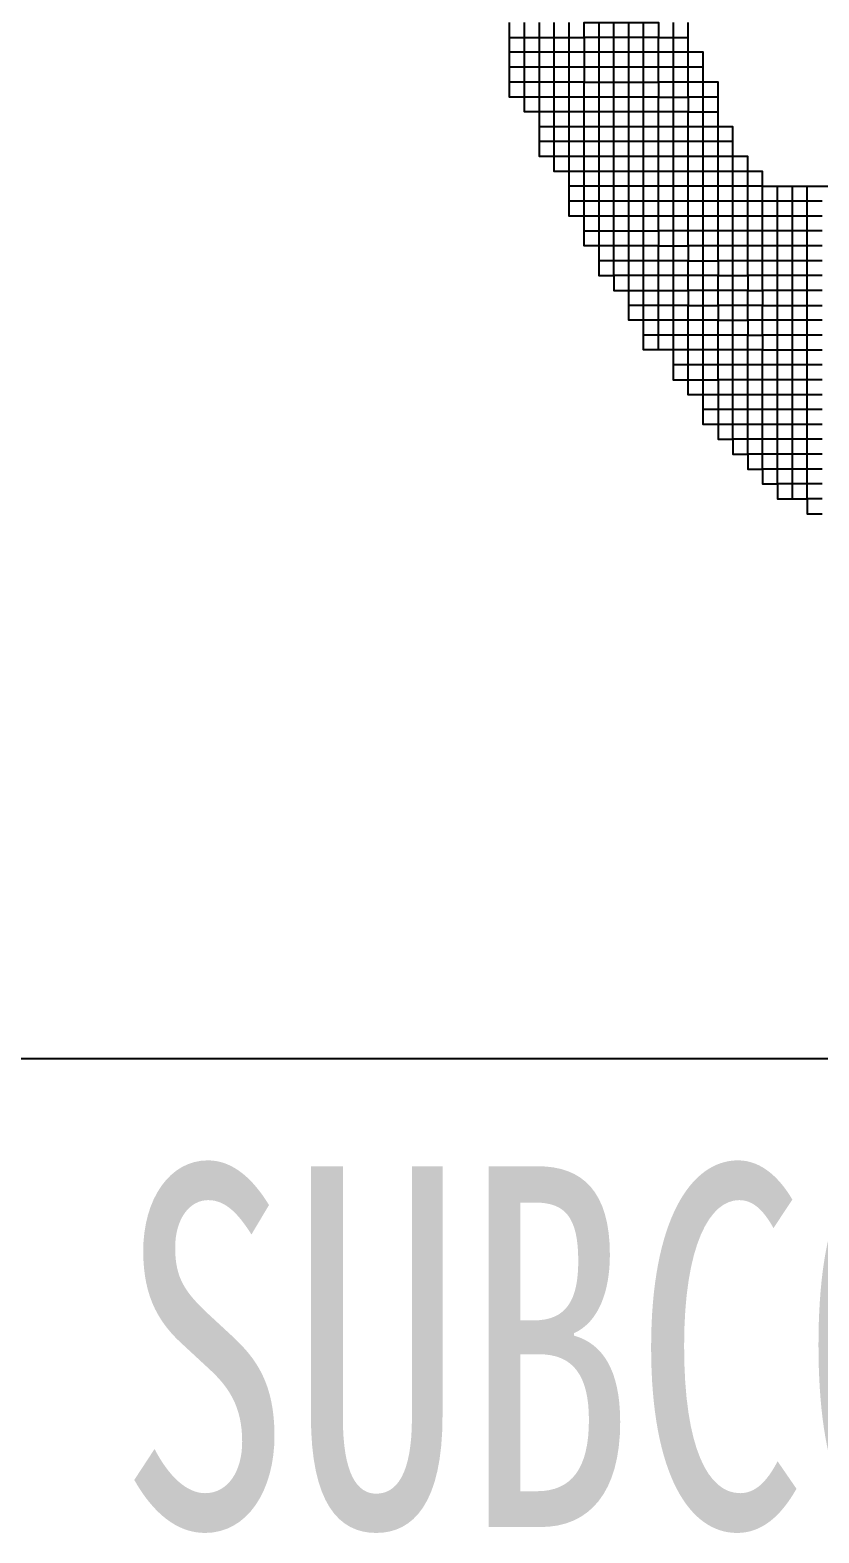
# Model space of a CAD drawing. Header units: millimetres. Extents: x 0 to 594, y 0 to 420.
# Drawn here: x 493.09 to 499.65, y 95.83 to 108.32 of the extents above; entities that cross this region are included whole.
import ezdxf
from ezdxf.enums import TextEntityAlignment as Align

# ---------------------------------------------------------------- set-up
doc = ezdxf.new("R2010")
doc.units = ezdxf.units.MM
doc.layers.add('GPDRAW', color=1, linetype='Continuous')
doc.layers.add('TEXT', color=255, linetype='Continuous')
doc.styles.add('ECL', font='', dxfattribs={"width": 0.7, "height": 3})
doc.styles.add('LXL', font='', dxfattribs={"width": 0.7, "height": 3})
doc.styles.get('ECL').set_extended_font_data('FangSong_GB2312')
doc.styles.get('LXL').set_extended_font_data('仿宋_GB2312')

# ---------------------------------------------------------------- blocks, each defined once
blk = doc.blocks.new('*U68')
at = {"color": 32, "linetype": 'Continuous'}
for points in [[(-30.112, 0.861), (-30.112, 0.712), (-30.112, 0.564), (-30.112, 0.415), (-30.112, 0.267), (-30.112, 0.118), (-30.112, -0.03), (-30.112, -0.179), (-30.112, -0.327), (-30.112, -0.476), (-30.112, -0.624), (-30.112, -0.773), (-30.112, -0.921), (-30.112, -1.07), (-30.112, -1.218), (-30.112, -1.367), (-30.112, -1.515), (-30.112, -1.664), (-29.964, -1.664), (-29.964, -1.812), (-29.815, -1.812), (-29.667, -1.812), (-29.518, -1.812), (-29.37, -1.812), (-29.221, -1.812), (-29.221, -1.961), (-29.073, -1.961), (-28.924, -1.961), (-28.924, -2.109), (-28.776, -2.109), (-28.627, -2.109), (-28.627, -2.258), (-28.479, -2.258), (-28.479, -2.406), (-28.33, -2.406), (-28.182, -2.406), (-28.033, -2.406), (-27.885, -2.406)], [(-27.885, -2.109), (-28.033, -2.109), (-28.182, -2.109), (-28.33, -2.109), (-28.479, -2.109), (-28.479, -1.961), (-28.627, -1.961), (-28.627, -1.812), (-28.776, -1.812), (-28.924, -1.812), (-28.924, -1.664), (-29.073, -1.664), (-29.221, -1.664), (-29.221, -1.515), (-29.37, -1.515), (-29.518, -1.515), (-29.518, -1.367), (-29.667, -1.367), (-29.815, -1.367), (-29.964, -1.367), (-30.112, -1.367), (-30.261, -1.367), (-30.261, -1.218), (-30.261, -1.07), (-30.409, -1.07), (-30.409, -0.921), (-30.409, -0.773), (-30.409, -0.624), (-30.409, -0.476), (-30.409, -0.327), (-30.409, -0.179), (-30.409, -0.03), (-30.409, 0.118), (-30.409, 0.267), (-30.409, 0.415), (-30.409, 0.564), (-30.409, 0.712), (-30.409, 0.861)], [(-27.885, -1.218), (-28.033, -1.218), (-28.182, -1.218), (-28.33, -1.218), (-28.479, -1.218), (-28.479, -1.07), (-28.627, -1.07), (-28.627, -0.921), (-28.776, -0.921), (-28.924, -0.921), (-28.924, -0.773), (-29.073, -0.773), (-29.221, -0.773), (-29.221, -0.624), (-29.37, -0.624), (-29.518, -0.624), (-29.518, -0.476), (-29.667, -0.476), (-29.815, -0.476), (-29.964, -0.476), (-30.112, -0.476), (-30.261, -0.476), (-30.261, -0.327), (-30.261, -0.179), (-30.261, -0.03), (-30.261, 0.118), (-30.409, 0.118), (-30.558, 0.118), (-30.706, 0.118), (-30.855, 0.118), (-30.855, 0.267), (-30.855, 0.415), (-30.855, 0.564), (-30.855, 0.712), (-30.855, 0.861)], [(-27.885, -1.367), (-28.033, -1.367), (-28.182, -1.367), (-28.33, -1.367), (-28.479, -1.367), (-28.479, -1.218), (-28.627, -1.218), (-28.627, -1.07), (-28.776, -1.07), (-28.924, -1.07), (-28.924, -0.921), (-29.073, -0.921), (-29.221, -0.921), (-29.221, -0.773), (-29.37, -0.773), (-29.518, -0.773), (-29.518, -0.624), (-29.667, -0.624), (-29.815, -0.624), (-29.964, -0.624), (-30.112, -0.624), (-30.261, -0.624), (-30.409, -0.624), (-30.558, -0.624), (-30.558, -0.476), (-30.706, -0.476), (-30.706, -0.327), (-30.706, -0.179), (-30.706, -0.03), (-30.706, 0.118), (-30.706, 0.267), (-30.706, 0.415), (-30.706, 0.564), (-30.706, 0.712), (-30.706, 0.861)], [(-27.885, -1.812), (-28.033, -1.812), (-28.182, -1.812), (-28.33, -1.812), (-28.479, -1.812), (-28.479, -1.664), (-28.627, -1.664), (-28.627, -1.515), (-28.776, -1.515), (-28.924, -1.515), (-28.924, -1.367), (-29.073, -1.367), (-29.221, -1.367), (-29.221, -1.218), (-29.37, -1.218), (-29.518, -1.218), (-29.518, -1.07), (-29.667, -1.07), (-29.815, -1.07), (-29.964, -1.07), (-30.112, -1.07), (-30.261, -1.07), (-30.261, -0.921), (-30.261, -0.773), (-30.261, -0.624), (-30.261, -0.476), (-30.409, -0.476), (-30.558, -0.476), (-30.558, -0.327), (-30.558, -0.179), (-30.558, -0.03), (-30.558, 0.118), (-30.558, 0.267), (-30.558, 0.415), (-30.558, 0.564), (-30.558, 0.712), (-30.558, 0.861)], [(-27.885, -1.515), (-28.033, -1.515), (-28.182, -1.515), (-28.33, -1.515), (-28.479, -1.515), (-28.479, -1.367), (-28.627, -1.367), (-28.627, -1.218), (-28.776, -1.218), (-28.924, -1.218), (-28.924, -1.07), (-29.073, -1.07), (-29.221, -1.07), (-29.221, -0.921), (-29.37, -0.921), (-29.518, -0.921), (-29.518, -0.773), (-29.667, -0.773), (-29.815, -0.773), (-29.964, -0.773), (-30.112, -0.773), (-30.261, -0.773), (-30.409, -0.773)], [(-27.885, -1.664), (-28.033, -1.664), (-28.182, -1.664), (-28.33, -1.664), (-28.479, -1.664), (-28.479, -1.515), (-28.627, -1.515), (-28.627, -1.367), (-28.776, -1.367), (-28.924, -1.367), (-28.924, -1.218), (-29.073, -1.218), (-29.221, -1.218), (-29.221, -1.07), (-29.37, -1.07), (-29.518, -1.07), (-29.518, -0.921), (-29.667, -0.921), (-29.815, -0.921), (-29.964, -0.921), (-30.112, -0.921), (-30.261, -0.921), (-30.409, -0.921)], [(-27.885, -2.258), (-28.033, -2.258), (-28.182, -2.258), (-28.33, -2.258), (-28.479, -2.258), (-28.479, -2.109), (-28.627, -2.109), (-28.627, -1.961), (-28.776, -1.961), (-28.924, -1.961), (-28.924, -1.812), (-29.073, -1.812), (-29.221, -1.812), (-29.221, -1.664), (-29.37, -1.664), (-29.518, -1.664), (-29.518, -1.515), (-29.667, -1.515), (-29.815, -1.515), (-29.964, -1.515), (-30.112, -1.515)], [(-27.885, -2.555), (-28.033, -2.555), (-28.182, -2.555), (-28.33, -2.555), (-28.479, -2.555), (-28.479, -2.406), (-28.627, -2.406), (-28.627, -2.258), (-28.776, -2.258), (-28.924, -2.258), (-28.924, -2.109), (-29.073, -2.109), (-29.221, -2.109), (-29.221, -1.961), (-29.37, -1.961), (-29.518, -1.961), (-29.667, -1.961), (-29.815, -1.961)]]:
    blk.add_lwpolyline(points, dxfattribs=at)
at = {"color": 22, "linetype": 'Continuous'}
blk.add_lwpolyline([(-27.885, -3.594), (-28.033, -3.594), (-28.182, -3.594), (-28.33, -3.594), (-28.479, -3.594), (-28.479, -3.446), (-28.479, -3.297), (-28.627, -3.297), (-28.627, -3.149), (-28.627, -3), (-28.627, -2.852), (-28.627, -2.703), (-28.776, -2.703), (-28.924, -2.703), (-28.924, -2.555), (-28.924, -2.406), (-28.924, -2.258), (-29.073, -2.258), (-29.221, -2.258), (-29.221, -2.109), (-29.37, -2.109), (-29.518, -2.109), (-29.518, -1.961), (-29.518, -1.812), (-29.518, -1.664), (-29.667, -1.664), (-29.815, -1.664), (-29.964, -1.664), (-29.964, -1.515), (-29.964, -1.367), (-29.964, -1.218), (-29.964, -1.07), (-29.964, -0.921), (-29.964, -0.773), (-29.964, -0.624), (-29.964, -0.476), (-29.964, -0.327), (-29.964, -0.179), (-29.964, -0.03), (-29.964, 0.118), (-29.964, 0.267), (-29.964, 0.415), (-29.964, 0.564), (-29.964, 0.712), (-29.964, 0.861)], dxfattribs=at)
at = {"color": 34, "linetype": 'Continuous'}
for points in [[(-27.885, -3), (-28.033, -3), (-28.182, -3), (-28.33, -3), (-28.479, -3), (-28.479, -2.852), (-28.627, -2.852), (-28.776, -2.852), (-28.924, -2.852), (-29.073, -2.852), (-29.221, -2.852), (-29.221, -2.703), (-29.221, -2.555), (-29.221, -2.406), (-29.37, -2.406), (-29.518, -2.406), (-29.518, -2.258), (-29.518, -2.109), (-29.667, -2.109), (-29.815, -2.109), (-29.815, -1.961), (-29.815, -1.812), (-29.815, -1.664), (-29.815, -1.515), (-29.815, -1.367), (-29.815, -1.218), (-29.815, -1.07), (-29.815, -0.921), (-29.815, -0.773), (-29.815, -0.624), (-29.815, -0.476), (-29.815, -0.327), (-29.815, -0.179), (-29.815, -0.03), (-29.815, 0.118), (-29.815, 0.267), (-29.815, 0.415), (-29.815, 0.564), (-29.815, 0.712), (-29.815, 0.861)], [(-27.885, -0.921), (-28.033, -0.921), (-28.182, -0.921), (-28.33, -0.921), (-28.479, -0.921), (-28.479, -0.773), (-28.627, -0.773), (-28.627, -0.624), (-28.776, -0.624), (-28.924, -0.624), (-28.924, -0.476), (-29.073, -0.476), (-29.221, -0.476), (-29.221, -0.327), (-29.37, -0.327), (-29.518, -0.327), (-29.518, -0.179), (-29.667, -0.179), (-29.815, -0.179), (-29.964, -0.179), (-30.112, -0.179), (-30.261, -0.179), (-30.409, -0.179), (-30.558, -0.179), (-30.706, -0.179)], [(-29.518, -2.406), (-29.667, -2.406), (-29.667, -2.258), (-29.667, -2.109), (-29.667, -1.961), (-29.667, -1.812), (-29.667, -1.664), (-29.667, -1.515), (-29.667, -1.367), (-29.667, -1.218), (-29.667, -1.07), (-29.667, -0.921), (-29.667, -0.773), (-29.667, -0.624), (-29.667, -0.476), (-29.667, -0.327), (-29.667, -0.179), (-29.667, -0.03), (-29.667, 0.118), (-29.667, 0.267), (-29.667, 0.415), (-29.667, 0.564), (-29.667, 0.712), (-29.667, 0.861)]]:
    blk.add_lwpolyline(points, dxfattribs=at)
at = {"color": 13, "linetype": 'Continuous'}
for points in [[(-28.479, -0.773), (-28.479, -0.624), (-28.627, -0.624), (-28.627, -0.476), (-28.776, -0.476), (-28.924, -0.476), (-28.924, -0.327), (-29.073, -0.327), (-29.221, -0.327), (-29.221, -0.179), (-29.37, -0.179), (-29.518, -0.179), (-29.518, -0.03), (-29.667, -0.03), (-29.815, -0.03), (-29.964, -0.03), (-30.112, -0.03), (-30.261, -0.03), (-30.409, -0.03), (-30.558, -0.03), (-30.706, -0.03), (-30.855, -0.03), (-30.855, 0.118), (-31.003, 0.118), (-31.003, 0.267), (-31.003, 0.415), (-31.003, 0.564), (-31.003, 0.712), (-31.003, 0.861)], [(-31.003, 0.712), (-30.855, 0.712), (-30.706, 0.712), (-30.558, 0.712), (-30.409, 0.712), (-30.261, 0.712), (-30.261, 0.861), (-30.112, 0.861), (-29.964, 0.861), (-29.815, 0.861), (-29.667, 0.861), (-29.518, 0.861), (-29.518, 0.712), (-29.37, 0.712), (-29.221, 0.712)], [(-29.073, 0.415), (-29.221, 0.415), (-29.221, 0.564), (-29.37, 0.564), (-29.518, 0.564), (-29.518, 0.712), (-29.667, 0.712), (-29.815, 0.712), (-29.964, 0.712), (-30.112, 0.712), (-30.261, 0.712), (-30.261, 0.564), (-30.409, 0.564), (-30.558, 0.564), (-30.706, 0.564), (-30.855, 0.564), (-31.003, 0.564)], [(-28.924, 0.118), (-29.073, 0.118), (-29.221, 0.118), (-29.221, 0.267), (-29.37, 0.267), (-29.518, 0.267), (-29.518, 0.415), (-29.667, 0.415), (-29.815, 0.415), (-29.964, 0.415), (-30.112, 0.415), (-30.261, 0.415), (-30.261, 0.267), (-30.409, 0.267), (-30.558, 0.267), (-30.706, 0.267), (-30.855, 0.267), (-31.003, 0.267)], [(-28.776, -0.327), (-28.924, -0.327), (-28.924, -0.179), (-29.073, -0.179), (-29.221, -0.179), (-29.221, -0.03), (-29.37, -0.03), (-29.518, -0.03), (-29.518, 0.118), (-29.667, 0.118), (-29.815, 0.118), (-29.964, 0.118), (-30.112, 0.118), (-30.261, 0.118), (-30.261, 0.267), (-30.112, 0.267), (-29.964, 0.267), (-29.815, 0.267), (-29.667, 0.267), (-29.518, 0.267), (-29.518, 0.118), (-29.37, 0.118), (-29.221, 0.118), (-29.221, -0.03), (-29.073, -0.03), (-28.924, -0.03)], [(-27.885, -3.743), (-28.033, -3.743), (-28.182, -3.743), (-28.33, -3.743), (-28.33, -3.594), (-28.33, -3.446), (-28.33, -3.297), (-28.33, -3.149), (-28.33, -3), (-28.33, -2.852), (-28.33, -2.703), (-28.33, -2.555), (-28.33, -2.406), (-28.33, -2.258), (-28.33, -2.109), (-28.33, -1.961), (-28.33, -1.812), (-28.33, -1.664), (-28.33, -1.515), (-28.33, -1.367), (-28.33, -1.218), (-28.33, -1.07), (-28.33, -0.921), (-28.33, -0.773)], [(-27.885, -3.891), (-28.033, -3.891), (-28.033, -3.743), (-28.033, -3.594), (-28.033, -3.446), (-28.033, -3.297), (-28.033, -3.149), (-28.033, -3), (-28.033, -2.852), (-28.033, -2.703), (-28.033, -2.555), (-28.033, -2.406), (-28.033, -2.258), (-28.033, -2.109), (-28.033, -1.961), (-28.033, -1.812), (-28.033, -1.664), (-28.033, -1.515), (-28.033, -1.367), (-28.033, -1.218), (-28.033, -1.07), (-28.033, -0.921), (-28.033, -0.773)], [(-27.885, -2.703), (-28.033, -2.703), (-28.182, -2.703), (-28.33, -2.703), (-28.479, -2.703), (-28.479, -2.555), (-28.627, -2.555), (-28.627, -2.406), (-28.776, -2.406), (-28.924, -2.406), (-29.073, -2.406), (-29.221, -2.406), (-29.221, -2.258), (-29.37, -2.258), (-29.518, -2.258), (-29.667, -2.258)], [(-27.885, -2.852), (-28.033, -2.852), (-28.182, -2.852), (-28.33, -2.852), (-28.479, -2.852), (-28.479, -2.703), (-28.627, -2.703), (-28.627, -2.555), (-28.776, -2.555), (-28.924, -2.555), (-29.073, -2.555), (-29.221, -2.555), (-29.37, -2.555)]]:
    blk.add_lwpolyline(points, dxfattribs=at)
at = {"color": 15, "linetype": 'Continuous'}
for points in [[(-29.37, 0.861), (-29.37, 0.712), (-29.37, 0.564), (-29.37, 0.415), (-29.37, 0.267), (-29.37, 0.118), (-29.37, -0.03), (-29.37, -0.179), (-29.37, -0.327), (-29.37, -0.476), (-29.37, -0.624), (-29.37, -0.773), (-29.37, -0.921), (-29.37, -1.07), (-29.37, -1.218), (-29.37, -1.367), (-29.37, -1.515), (-29.37, -1.664), (-29.37, -1.812), (-29.37, -1.961), (-29.37, -2.109), (-29.37, -2.258), (-29.37, -2.406), (-29.37, -2.555), (-29.37, -2.703), (-29.221, -2.703), (-29.073, -2.703), (-28.924, -2.703), (-28.924, -2.852), (-28.924, -3), (-28.924, -3.149), (-28.924, -3.297), (-28.776, -3.297), (-28.776, -3.446), (-28.627, -3.446), (-28.627, -3.594), (-28.479, -3.594), (-28.479, -3.743), (-28.33, -3.743), (-28.33, -3.891), (-28.182, -3.891), (-28.033, -3.891), (-28.033, -4.04), (-27.885, -4.04)], [(-27.885, -3.297), (-28.033, -3.297), (-28.182, -3.297), (-28.33, -3.297), (-28.479, -3.297), (-28.479, -3.149), (-28.627, -3.149), (-28.776, -3.149), (-28.924, -3.149), (-29.073, -3.149), (-29.073, -3), (-29.073, -2.852), (-29.073, -2.703), (-29.073, -2.555), (-29.073, -2.406), (-29.073, -2.258), (-29.073, -2.109), (-29.073, -1.961), (-29.073, -1.812), (-29.073, -1.664), (-29.073, -1.515), (-29.073, -1.367), (-29.073, -1.218), (-29.073, -1.07), (-29.073, -0.921), (-29.073, -0.773), (-29.073, -0.624), (-29.073, -0.476), (-29.073, -0.327), (-29.073, -0.179), (-29.073, -0.03), (-29.073, 0.118), (-29.073, 0.267), (-29.073, 0.415), (-29.073, 0.564), (-29.221, 0.564), (-29.221, 0.712), (-29.221, 0.861)], [(-27.885, -3.446), (-28.033, -3.446), (-28.182, -3.446), (-28.33, -3.446), (-28.479, -3.446), (-28.627, -3.446), (-28.627, -3.297), (-28.776, -3.297), (-28.776, -3.149), (-28.776, -3), (-28.776, -2.852), (-28.776, -2.703), (-28.776, -2.555), (-28.776, -2.406), (-28.776, -2.258), (-28.776, -2.109), (-28.776, -1.961), (-28.776, -1.812), (-28.776, -1.664), (-28.776, -1.515), (-28.776, -1.367), (-28.776, -1.218), (-28.776, -1.07), (-28.776, -0.921), (-28.776, -0.773), (-28.776, -0.624), (-28.776, -0.476), (-28.776, -0.327), (-28.776, -0.179), (-28.924, -0.179), (-28.924, -0.03), (-28.924, 0.118), (-28.924, 0.267), (-29.073, 0.267), (-29.221, 0.267), (-29.221, 0.415), (-29.37, 0.415), (-29.518, 0.415), (-29.518, 0.564), (-29.667, 0.564), (-29.815, 0.564), (-29.964, 0.564), (-30.112, 0.564), (-30.261, 0.564), (-30.261, 0.415), (-30.409, 0.415), (-30.558, 0.415), (-30.706, 0.415), (-30.855, 0.415), (-31.003, 0.415)]]:
    blk.add_lwpolyline(points, dxfattribs=at)
at = {"color": 57, "linetype": 'Continuous'}
blk.add_lwpolyline([(-27.885, -1.07), (-28.033, -1.07), (-28.182, -1.07), (-28.33, -1.07), (-28.479, -1.07), (-28.479, -0.921), (-28.627, -0.921), (-28.627, -0.773), (-28.776, -0.773), (-28.924, -0.773), (-28.924, -0.624), (-29.073, -0.624), (-29.221, -0.624), (-29.221, -0.476), (-29.37, -0.476), (-29.518, -0.476), (-29.518, -0.327), (-29.667, -0.327), (-29.815, -0.327), (-29.964, -0.327), (-30.112, -0.327), (-30.261, -0.327), (-30.409, -0.327), (-30.558, -0.327), (-30.706, -0.327)], dxfattribs=at)
at = {"color": 91, "linetype": 'Continuous'}
blk.add_lwpolyline([(-28.479, -0.773), (-24.915, -0.773)], dxfattribs=at)
at = {"color": 23, "linetype": 'Continuous'}
blk.add_lwpolyline([(-28.182, -3.891), (-28.182, -3.743), (-28.182, -3.594), (-28.182, -3.446), (-28.182, -3.297), (-28.182, -3.149), (-28.182, -3), (-28.182, -2.852), (-28.182, -2.703), (-28.182, -2.555), (-28.182, -2.406), (-28.182, -2.258), (-28.182, -2.109), (-28.182, -1.961), (-28.182, -1.812), (-28.182, -1.664), (-28.182, -1.515), (-28.182, -1.367), (-28.182, -1.218), (-28.182, -1.07), (-28.182, -0.921), (-28.182, -0.773)], dxfattribs=at)
at = {"color": 64, "linetype": 'Continuous'}
blk.add_lwpolyline([(-30.261, -1.218), (-30.112, -1.218), (-29.964, -1.218), (-29.815, -1.218), (-29.667, -1.218), (-29.518, -1.218), (-29.518, -1.367), (-29.37, -1.367), (-29.221, -1.367), (-29.221, -1.515), (-29.073, -1.515), (-28.924, -1.515), (-28.924, -1.664), (-28.776, -1.664), (-28.627, -1.664), (-28.627, -1.812), (-28.479, -1.812), (-28.479, -1.961), (-28.33, -1.961), (-28.182, -1.961), (-28.033, -1.961), (-27.885, -1.961)], dxfattribs=at)
at = {"color": 25, "linetype": 'Continuous'}
blk.add_lwpolyline([(-27.885, -3.149), (-28.033, -3.149), (-28.182, -3.149), (-28.33, -3.149), (-28.479, -3.149), (-28.479, -3), (-28.627, -3), (-28.776, -3), (-28.924, -3), (-29.073, -3)], dxfattribs=at)
blk = doc.blocks.new('XXDAFRAM-CH-HENG-A2')
at = {"layer": 'GPDRAW'}
blk.add_line((584, 99.769), (399, 99.769), dxfattribs=at)
at = {"layer": 'TEXT', "xscale": 0.8333333333339397, "yscale": 0.8333333333334849, "zscale": 0.8333333333333334}
blk.add_blockref('*U68', (522.917, 107.668), dxfattribs=at)
at = {"linetype": 'Continuous', "style": 'ECL', "width": 0.7}
for tag, height, p in [('DESIGNSTATUS', 3.5, (571.853, 76.574)), ('ENDESIGNSTATUS', 3.5, (571.89, 70.889)), ('O', 4, (537.75, 63.46)), ('G', 4, (574.75, 63.46)), ('VEREN40', 4, (580.917, 63.46)), ('V', 4, (531.583, 63.46)), ('L', 4, (543.917, 63.46)), ('N', 4, (550.083, 63.46)), ('D', 4, (562.417, 63.46)), ('W', 4, (568.583, 63.46)), ('DWGNAME1', 5, (522.116, 48.707)), ('DWGNAME', 5, (521.928, 42.355)), ('DWGENAME1', 5, (521.928, 42.132)), ('DWGENAME', 5, (521.928, 35.7)), ('DWGNAME2', 5, (521.928, 35.057)), ('DWGENAME2', 5, (522.272, 28.907)), ('DWGNO', 4, (511.81, 15.139)), ('VEREN40', 4, (578.739, 15.139))]:
    blk.add_attdef(tag, text='', height=height, dxfattribs=at).set_placement(p, align=Align.MIDDLE)
at = {"style": 'ECL', "width": 0.7, "flags": 1}
for p in [(450.389, 48.278), (450.389, 40.278), (450.389, 32.278), (450.389, 24.278)]:
    blk.add_attdef('DATE', text='', height=5, dxfattribs=at).set_placement(p, align=Align.MIDDLE)
for tag, p in [('SJ1', (419.556, 44.278)), ('JH', (419.556, 36.278)), ('SH1', (419.556, 28.278)), ('PZ', (419.556, 20.278)), ('BL', (419.556, 10))]:
    blk.add_attdef(tag, p, '', height=5, dxfattribs=at)
at = {"layer": 'GPDRAW', "style": 'LXL', "width": 0.7}
blk.add_text('SUBCONTRACTOR', height=3, dxfattribs=at).set_placement((493.829, 95.876))

msp = doc.modelspace()

# ---------------------------------------------------------------- block references
msp.add_blockref('XXDAFRAM-CH-HENG-A2', (0, 0))

doc.saveas('drawing.dxf')
